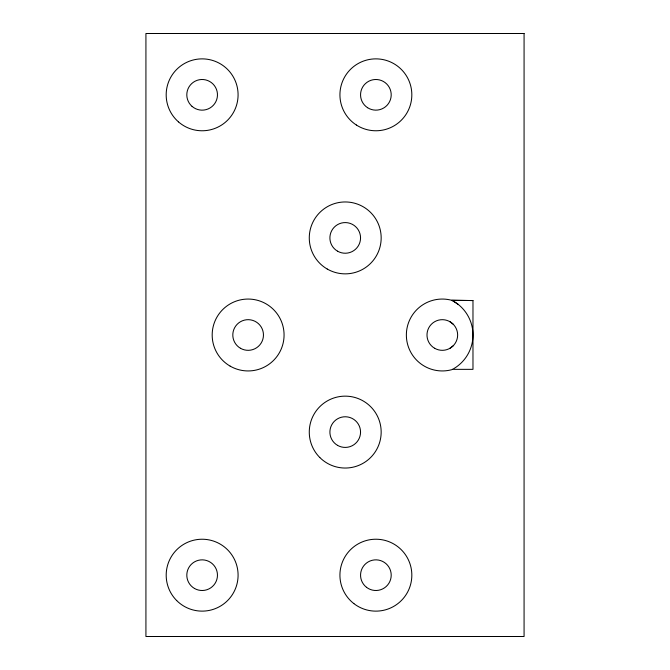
<?xml version="1.0" encoding="UTF-8"?>
<svg xmlns="http://www.w3.org/2000/svg" width="670" height="670" viewBox="0 0 670 670"><rect width="100%" height="100%" fill="white"/><g stroke="black" fill="none" stroke-linecap="round" stroke-linejoin="round"><path stroke-width="1" d="M449.98 348.274L453.155 345.837M452.535 369.346L451.614 369.723A35.946 35.946 0 0 1 406.363 335A35.946 35.946 0 0 1 451.614 300.277L472.978 300.554L472.978 369.346L452.535 369.346A39.069 39.069 0 0 0 452.535 300.654L458.347 304.523M472.978 300.554L451.614 300.277M449.98 321.726L453.155 324.163M524.074 33.5L145.926 33.5L145.926 636.5L524.074 636.5L524.074 33.5M434.646 348.274A15.335 15.335 0 0 0 457.644 335A15.335 15.335 0 0 0 434.646 321.726A15.335 15.335 0 0 0 434.646 348.274M327.245 269.038A35.946 35.946 0 0 0 381.171 237.909A35.946 35.946 0 0 0 327.245 206.779A35.946 35.946 0 0 0 327.245 269.038M319.799 457.51A35.946 35.946 0 0 0 379.94 441.396A35.946 35.946 0 0 0 335.913 397.369A35.946 35.946 0 0 0 319.799 457.51M230.153 366.13A35.946 35.946 0 0 0 284.072 335A35.946 35.946 0 0 0 230.153 303.87A35.946 35.946 0 0 0 230.153 366.13M367.554 107.694A15.335 15.335 0 0 0 391.188 95.601A15.335 15.335 0 0 0 368.902 81.171A15.335 15.335 0 0 0 367.554 107.694M192.047 106.371A15.335 15.335 0 0 0 217.18 97.787A15.335 15.335 0 0 0 197.181 80.316A15.335 15.335 0 0 0 192.047 106.371M194.468 588.453A15.335 15.335 0 0 0 217.465 575.178A15.335 15.335 0 0 0 194.468 561.904A15.335 15.335 0 0 0 194.468 588.453M366.507 587.305A15.335 15.335 0 0 0 391.071 577.239A15.335 15.335 0 0 0 370.066 560.991A15.335 15.335 0 0 0 366.507 587.305M240.463 348.274A15.335 15.335 0 0 0 263.461 335A15.335 15.335 0 0 0 240.463 321.726A15.335 15.335 0 0 0 240.463 348.274M337.554 251.183A15.335 15.335 0 0 0 360.552 237.909A15.335 15.335 0 0 0 337.554 224.634A15.335 15.335 0 0 0 337.554 251.183M176.721 600.596A35.946 35.946 0 0 0 236.862 584.483A35.946 35.946 0 0 0 192.834 540.456A35.946 35.946 0 0 0 176.721 600.596M337.554 445.366A15.335 15.335 0 0 0 360.552 432.091A15.335 15.335 0 0 0 337.554 418.817A15.335 15.335 0 0 0 337.554 445.366M353.894 603.62A35.946 35.946 0 0 0 411.506 580.002A35.946 35.946 0 0 0 362.244 541.913A35.946 35.946 0 0 0 353.894 603.62M356.348 124.997A35.946 35.946 0 0 0 411.782 96.656A35.946 35.946 0 0 0 359.514 62.812A35.946 35.946 0 0 0 356.348 124.997M178.488 121.898A35.946 35.946 0 0 0 237.406 101.765A35.946 35.946 0 0 0 190.514 60.802A35.946 35.946 0 0 0 178.488 121.898"/></g></svg>
